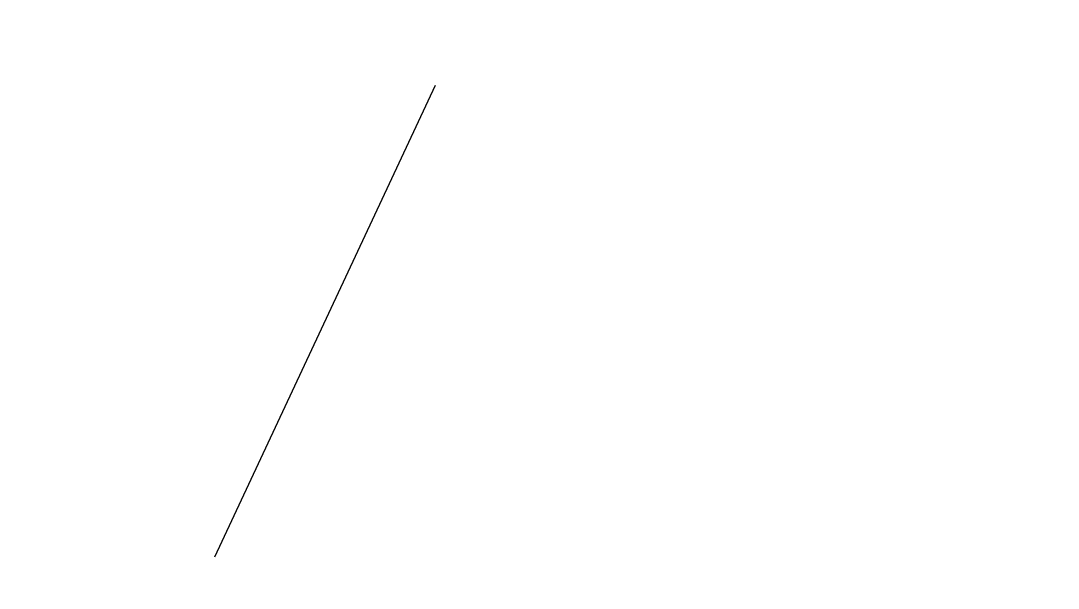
# Model space of a CAD drawing. Header units: inches. Extents: x 0 to 1813292486, y 0 to 3473589894.
# Drawn here: x 600431222.8 to 600431720.6, y 3473226581.1 to 3473226853.6 of the extents above; entities that cross this region are included whole.
import ezdxf

# ---------------------------------------------------------------- set-up
doc = ezdxf.new("R2010")
doc.units = ezdxf.units.IN
doc.header["$LTSCALE"] = 1000
doc.header["$MEASUREMENT"] = 0
for name, pattern in [('AX-MALL-WALL-P02-QT$0$DASH', [0.35, 0.25, -0.1]), ('AX-MALL-WALL-P02-QT$0$DASHED', [0.75, 0.5, -0.25]), ('AX-MALL-WALL-P02-QT$0$HIDDENX2', [0.75, 0.5, -0.25])]:
    doc.linetypes.add(name, pattern=pattern)
for name, color, linetype in [('A-Anno-Note', 241, 'Continuous'), ('AX-MALL-P02-200$0$A-Anno-Note', 241, 'Continuous'), ('AX-MALL-WALL-P02$0$A-Anno-Note', 241, 'Continuous'), ('AX-MALL-WALL-P02-QT$0$A-Anno-Note', 241, 'Continuous'), ('AX-MALL-WALL-P02-QT$0$A-Detl-Patt', 8, 'Continuous'), ('AX-MALL-WALL-P02-QT$0$A-Detl-Thin', 131, 'Continuous'), ('AX-MALL-WALL-P02-QT$0$AP', 3, 'Continuous'), ('AX-MALL-WALL-P02-QT$0$DASH', 8, 'AX-MALL-WALL-P02-QT$0$DASHED'), ('AX-MALL-WALL-P02-QT$0$STSF', 2, 'Continuous')]:
    doc.layers.add(name, color=color, linetype=linetype)

# ---------------------------------------------------------------- blocks, each defined once
blk = doc.blocks.new('AX-MALL-WALL-P02-QT$0$tj')
at = {"layer": 'AX-MALL-WALL-P02-QT$0$A-Detl-Patt'}
h = blk.add_hatch(dxfattribs=at)
h.set_pattern_fill('STEEL', color=256, scale=100, angle=50.4318)
h.set_pattern_definition([(75, (-14278.2, 156289.83), (-153.340725, 41.08752), []), (75, (-14317.88, 156358.57), (-153.340725, 41.08752), [])])
edge = h.paths.add_edge_path()
edge.add_line((88101.27, 47666.64), (87883.94, 47459.85))
edge.add_line((87883.94, 47459.85), (91571.55, 43584.64))
edge.add_arc((262949.39, 558937.71), 543101.41, 251.6057364, 260.0288667)
edge.add_arc((172180.85, -2862.15), 27100, 64.712866, 96.931605, ccw=False)
edge.add_arc((262948.97, 558936.32), 543099.97, 261.6155115, 271.7251478)
edge.add_line((279298.98, 16082.52), (279298.98, 16382.65))
edge.add_arc((262948.97, 558936.32), 542799.97, 261.6202036, 271.7261014, ccw=False)
edge.add_arc((172180.85, -2862.15), 27400, 64.806318, 96.838159)
edge.add_arc((262949.39, 558937.7), 542801.41, 251.6136389, 260.0241733, ccw=False)
edge.add_line((91737.26, 43845.69), (88101.27, 47666.64))
blk = doc.blocks.new('AX-MALL-WALL-P02-QT$0$1300C')
at = {"layer": 'AX-MALL-WALL-P02-QT$0$AP'}
blk.add_arc((-2315977.89, -7923840.43), 8255124.44, 73.698735431, 73.707100421, dxfattribs=at)
at = {"layer": 'AX-MALL-WALL-P02-QT$0$DASH', "color": 8, "linetype": 'AX-MALL-WALL-P02-QT$0$HIDDENX2', "ltscale": 20}
blk.add_lwpolyline([(1104.01, -536.33, 0.000025), (28.78, -222.01, 0.000088)], format="xyb", dxfattribs=at)
at = {"layer": 'AX-MALL-WALL-P02-QT$0$STSF'}
for points in [[(41.44, -178.83, -0.000025), (1116.67, -493.15)], [(1102.6, -541.13, 0.000025), (27.38, -226.81, 0.000088)]]:
    blk.add_lwpolyline(points, format="xyb", dxfattribs=at)
blk = doc.blocks.new('AX-MALL-WALL-P02-QT$0$mqst2')
at = {"color": 6, "rotation": 356.9565942557144}
blk.add_blockref('AX-MALL-WALL-P02-QT$0$1300C', (217899.73, -19968.91), dxfattribs=at)
blk = doc.blocks.new('AX-MALL-WALL-P02-QT')
at = {"layer": 'AX-MALL-WALL-P02-QT$0$A-Detl-Patt', "linetype": 'AX-MALL-WALL-P02-QT$0$DASH'}
blk.add_line((600239257.74, 3473127786.94), (600253570.37, 3473141864.89), dxfattribs=at)
at = {"layer": 'AX-MALL-WALL-P02-QT$0$A-Anno-Note', "rotation": 339.5681613092181}
blk.add_blockref('AX-MALL-WALL-P02-QT$0$mqst2', (600052179.27, 3473232742.4), dxfattribs=at)
at = {"layer": 'AX-MALL-WALL-P02-QT$0$A-Detl-Thin', "rotation": 339.5681613091762}
blk.add_blockref('AX-MALL-WALL-P02-QT$0$tj', (600144118.7, 3473128496.29), dxfattribs=at)
blk = doc.blocks.new('AX-MALL-WALL-P02')
at = {"layer": 'AX-MALL-WALL-P02$0$A-Anno-Note'}
blk.add_blockref('AX-MALL-WALL-P02-QT', (0, 0), dxfattribs=at)
blk = doc.blocks.new('AX-MALL-P02-200')
at = {"layer": 'AX-MALL-P02-200$0$A-Anno-Note'}
blk.add_blockref('AX-MALL-WALL-P02', (0, 0), dxfattribs=at)

msp = doc.modelspace()

# ---------------------------------------------------------------- block references
at = {"layer": 'A-Anno-Note', "rotation": 20.43183869077545}
msp.add_blockref('AX-MALL-P02-200', (1250392458.53, 9048125.68), dxfattribs=at)

doc.saveas('drawing.dxf')
